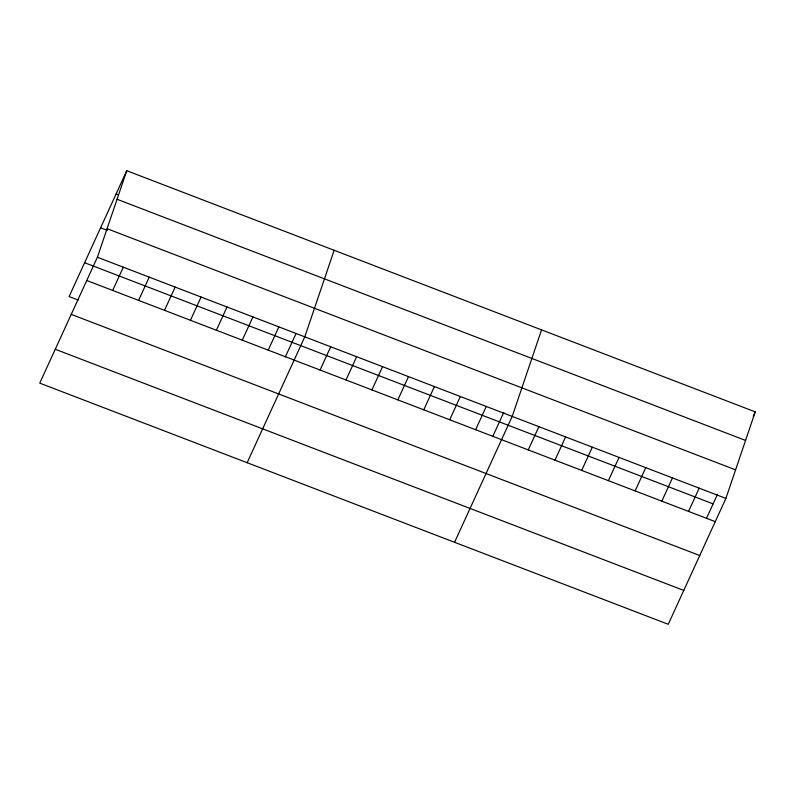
<?xml version="1.0" encoding="UTF-8"?>
<svg xmlns="http://www.w3.org/2000/svg" width="795" height="795" viewBox="0 0 795 795"><rect width="100%" height="100%" fill="white"/><g stroke="black" fill="none" stroke-linecap="round" stroke-linejoin="round"><path stroke-width="1.19" d="M97.388 257.252L126.743 170.706L755.25 411.87L725.895 498.415L668.257 624.294L39.75 383.13L97.388 257.252L725.895 498.415M334.148 250.286L304.793 336.832L247.156 462.72M541.554 329.875L512.199 416.421L454.561 542.299M126.743 170.706L69.105 296.585L78.129 300.043M112.671 290.443L123.314 267.2M138.598 300.391L149.231 277.147M164.515 310.338L175.158 287.094M190.442 320.286L201.085 297.042M216.369 330.233L227.012 306.989M242.296 340.18L252.939 316.937M268.223 350.128L278.866 326.884M285.306 356.975L295.899 333.84M320.077 370.023L330.72 346.779M346.004 379.97L356.647 356.726M371.931 389.918L382.574 366.674M397.858 399.865L408.491 376.621M423.775 409.813L434.418 386.579M449.702 419.76L460.345 396.526M475.629 429.717L486.272 406.474M492.711 436.564L503.791 412.366M528.268 449.91L538.911 426.667M554.98 460.156L565.623 436.912M581.692 470.411L592.335 447.168M608.404 480.657L619.047 457.413M635.116 490.903L645.759 467.669M661.828 501.158L672.471 477.914M688.54 511.404L699.183 488.16M706.407 518.559L717.478 494.361M753.223 416.292L755.25 411.87M116.1 193.95L118.356 194.815M117.054 199.267L745.561 440.43M107.077 228.692L735.584 469.855M100.597 227.817L107.355 230.411M84.618 262.718L713.125 503.881M86.744 280.496L715.252 521.659M71.232 314.363L699.739 555.526M55.253 349.263L683.77 590.427"/></g></svg>
